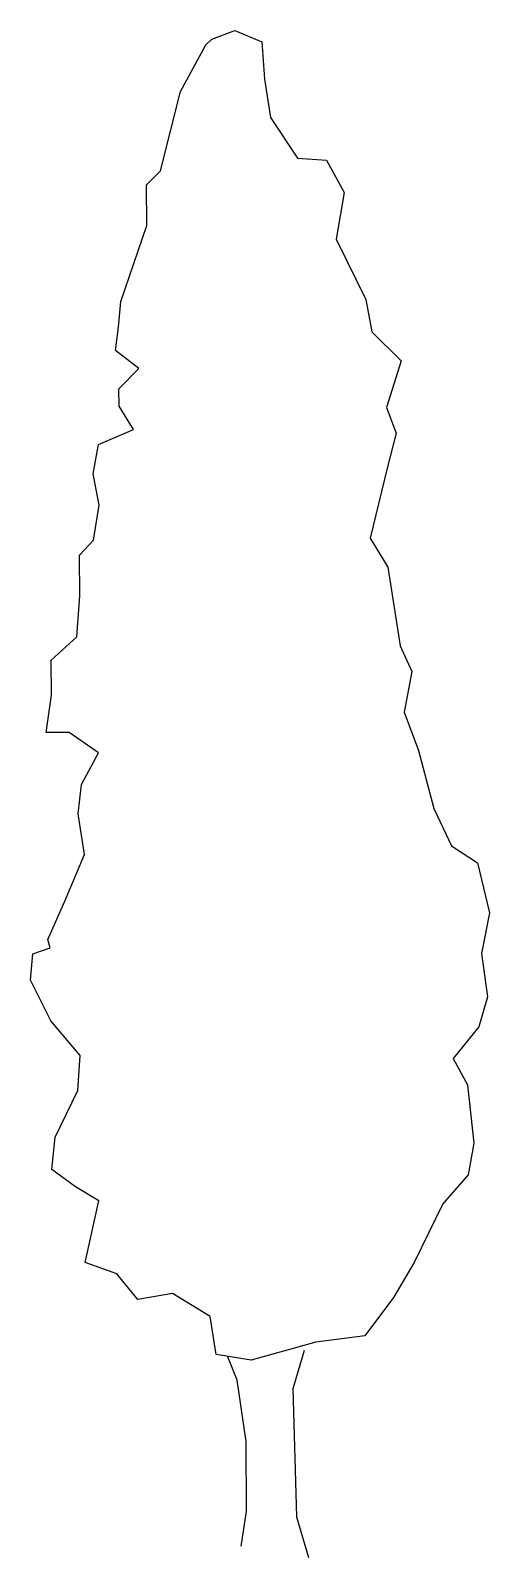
# Model space of a CAD drawing. Extents: x 114.44 to 114.89, y -34.81 to -33.3.
import ezdxf

# ---------------------------------------------------------------- set-up
doc = ezdxf.new("R2010")
doc.units = 0
doc.header["$LTSCALE"] = 100
doc.header["$MEASUREMENT"] = 0
doc.layers.add('P-ARVORE', color=2, linetype='CONTINUOUS')
doc.layers.add('VEG', color=2, linetype='CONTINUOUS')

# ---------------------------------------------------------------- blocks, each defined once
blk = doc.blocks.new('ARV105')
at = {"layer": 'VEG'}
for p, q in [((-0.1805, 4.573), (-0.1106, 4.5986)), ((-0.1106, 4.5986), (-0.0302, 4.5642)), ((-0.2743, 4.4146), (-0.1979, 4.5554)), ((-0.1979, 4.5554), (-0.1805, 4.573)), ((-0.0302, 4.5642), (-0.0218, 4.4516)), ((-0.0218, 4.4516), (-0.0034, 4.3367)), ((-0.3351, 4.1764), (-0.2743, 4.4146)), ((-0.0034, 4.3367), (0.0776, 4.2146)), ((0.0776, 4.2146), (0.1653, 4.2078)), ((0.1653, 4.2078), (0.2186, 4.1106)), ((-0.3773, 4.1335), (-0.3351, 4.1764)), ((-0.3763, 4.0109), (-0.3773, 4.1335)), ((0.2186, 4.1106), (0.1947, 3.9703)), ((-0.4546, 3.7825), (-0.3763, 4.0109)), ((0.1947, 3.9703), (0.2837, 3.7883)), ((-0.4615, 3.7048), (-0.4546, 3.7825)), ((0.2837, 3.7883), (0.302, 3.6908)), ((-0.471, 3.6347), (-0.4615, 3.7048)), ((0.302, 3.6908), (0.3903, 3.6039)), ((-0.4005, 3.5802), (-0.471, 3.6347)), ((0.3903, 3.6039), (0.3463, 3.4634)), ((-0.4601, 3.5196), (-0.4005, 3.5802)), ((-0.4597, 3.4671), (-0.4601, 3.5196)), ((-0.4166, 3.3973), (-0.4597, 3.4671)), ((0.3463, 3.4634), (0.3745, 3.386)), ((-0.5213, 3.3515), (-0.4166, 3.3973)), ((0.3745, 3.386), (0.3477, 3.2807)), ((-0.5382, 3.2637), (-0.5213, 3.3515)), ((0.3477, 3.2807), (0.2968, 3.07)), ((-0.5199, 3.1688), (-0.5382, 3.2637)), ((-0.5366, 3.0635), (-0.5199, 3.1688)), ((-0.5788, 3.0181), (-0.5366, 3.0635)), ((0.2968, 3.07), (0.3501, 2.9828)), ((-0.5778, 2.8955), (-0.5788, 3.0181)), ((0.3501, 2.9828), (0.387, 2.7454)), ((-0.5869, 2.7728), (-0.5778, 2.8955)), ((-0.6639, 2.7021), (-0.5869, 2.7728)), ((0.387, 2.7454), (0.4226, 2.668)), ((-0.6631, 2.597), (-0.6639, 2.7021)), ((0.4226, 2.668), (0.3986, 2.5452)), ((-0.6797, 2.4842), (-0.6631, 2.597)), ((0.3986, 2.5452), (0.442, 2.4304)), ((-0.6096, 2.4848), (-0.6797, 2.4842)), ((-0.5216, 2.4229), (-0.6096, 2.4848)), ((-0.5734, 2.3274), (-0.5216, 2.4229)), ((0.442, 2.4304), (0.4884, 2.2556)), ((-0.5827, 2.2397), (-0.5734, 2.3274)), ((0.4884, 2.2556), (0.5419, 2.1434)), ((-0.5642, 2.1172), (-0.5827, 2.2397)), ((-0.6232, 1.9766), (-0.5642, 2.1172)), ((0.5419, 2.1434), (0.6199, 2.0914)), ((0.6199, 2.0914), (0.6561, 1.9415)), ((-0.6748, 1.861), (-0.6232, 1.9766)), ((0.6561, 1.9415), (0.632, 1.8187)), ((-0.6671, 1.8361), (-0.6748, 1.861)), ((-0.7264, 1.738), (-0.7196, 1.8181)), ((-0.7196, 1.8181), (-0.6671, 1.8361)), ((0.632, 1.8187), (0.6505, 1.6887)), ((-0.6654, 1.6158), (-0.7264, 1.738)), ((0.6505, 1.6887), (0.6237, 1.5984)), ((-0.577, 1.5114), (-0.6654, 1.6158)), ((0.6237, 1.5984), (0.5469, 1.5027)), ((-0.5837, 1.4062), (-0.577, 1.5114)), ((0.5469, 1.5027), (0.5901, 1.4229)), ((-0.6527, 1.2655), (-0.5837, 1.4062)), ((0.5901, 1.4229), (0.6089, 1.2478)), ((-0.6619, 1.1678), (-0.6527, 1.2655)), ((0.6089, 1.2478), (0.5922, 1.1526)), ((-0.5914, 1.1158), (-0.6619, 1.1678)), ((0.5922, 1.1526), (0.5153, 1.0644)), ((-0.521, 1.0738), (-0.5914, 1.1158)), ((-0.5621, 0.8883), (-0.521, 1.0738)), ((0.5153, 1.0644), (0.429, 0.8885)), ((-0.4667, 0.854), (-0.5621, 0.8883)), ((0.429, 0.8885), (0.3673, 0.7829)), ((-0.4035, 0.7769), (-0.4667, 0.854)), ((-0.2986, 0.7952), (-0.4035, 0.7769)), ((-0.1854, 0.726), (-0.2986, 0.7952)), ((0.3673, 0.7829), (0.2806, 0.6671)), ((-0.167, 0.611), (-0.1854, 0.726)), ((0.1331, 0.6484), (-0.0617, 0.5943)), ((0.2806, 0.6671), (0.1331, 0.6484)), ((-0.0617, 0.5943), (-0.167, 0.611)), ((-0.1038, 0.5339), (-0.1319, 0.6038)), ((0.0982, 0.6231), (0.0641, 0.5077)), ((-0.0773, 0.3489), (-0.1038, 0.5339)), ((0.0641, 0.5077), (0.0746, 0.1224)), ((-0.0757, 0.1387), (-0.0773, 0.3489)), ((-0.0924, 0.0335), (-0.0757, 0.1387)), ((0.0746, 0.1224), (0.1106, 0))]:
    blk.add_line(p, q, dxfattribs=at)

msp = doc.modelspace()

# ---------------------------------------------------------------- block references
at = {"layer": 'P-ARVORE', "linetype": 'CONTINUOUS', "xscale": 0.33, "yscale": 0.33, "zscale": 0.33}
msp.add_blockref('ARV105', (114.6754, -34.8135), dxfattribs=at)

doc.saveas('drawing.dxf')
